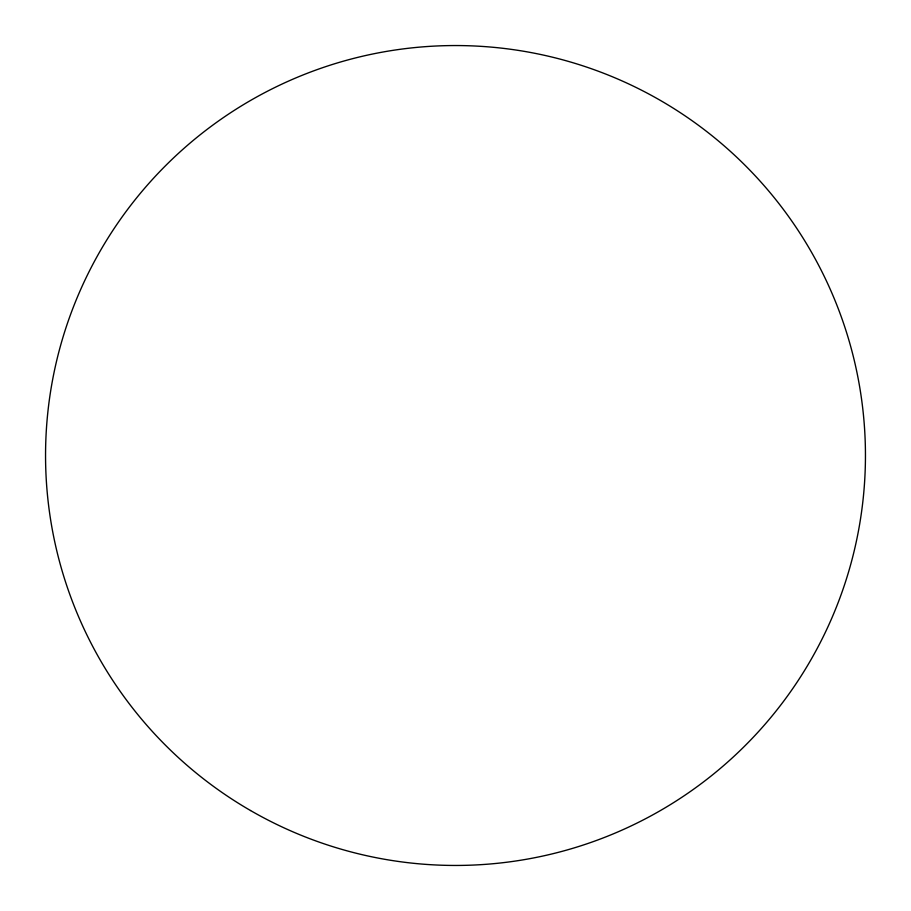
<?xml version="1.0" encoding="UTF-8"?>
<svg xmlns="http://www.w3.org/2000/svg" width="911" height="911" viewBox="0 0 911 911"><rect width="100%" height="100%" fill="white"/><g stroke="black" fill="none" stroke-linecap="round" stroke-linejoin="round"><path stroke-width="1.37" d="M250.525 810.528A409.95 409.95 0 0 0 865.45 455.5A409.95 409.95 0 0 0 250.525 100.472A409.95 409.95 0 0 0 250.525 810.528"/></g></svg>
